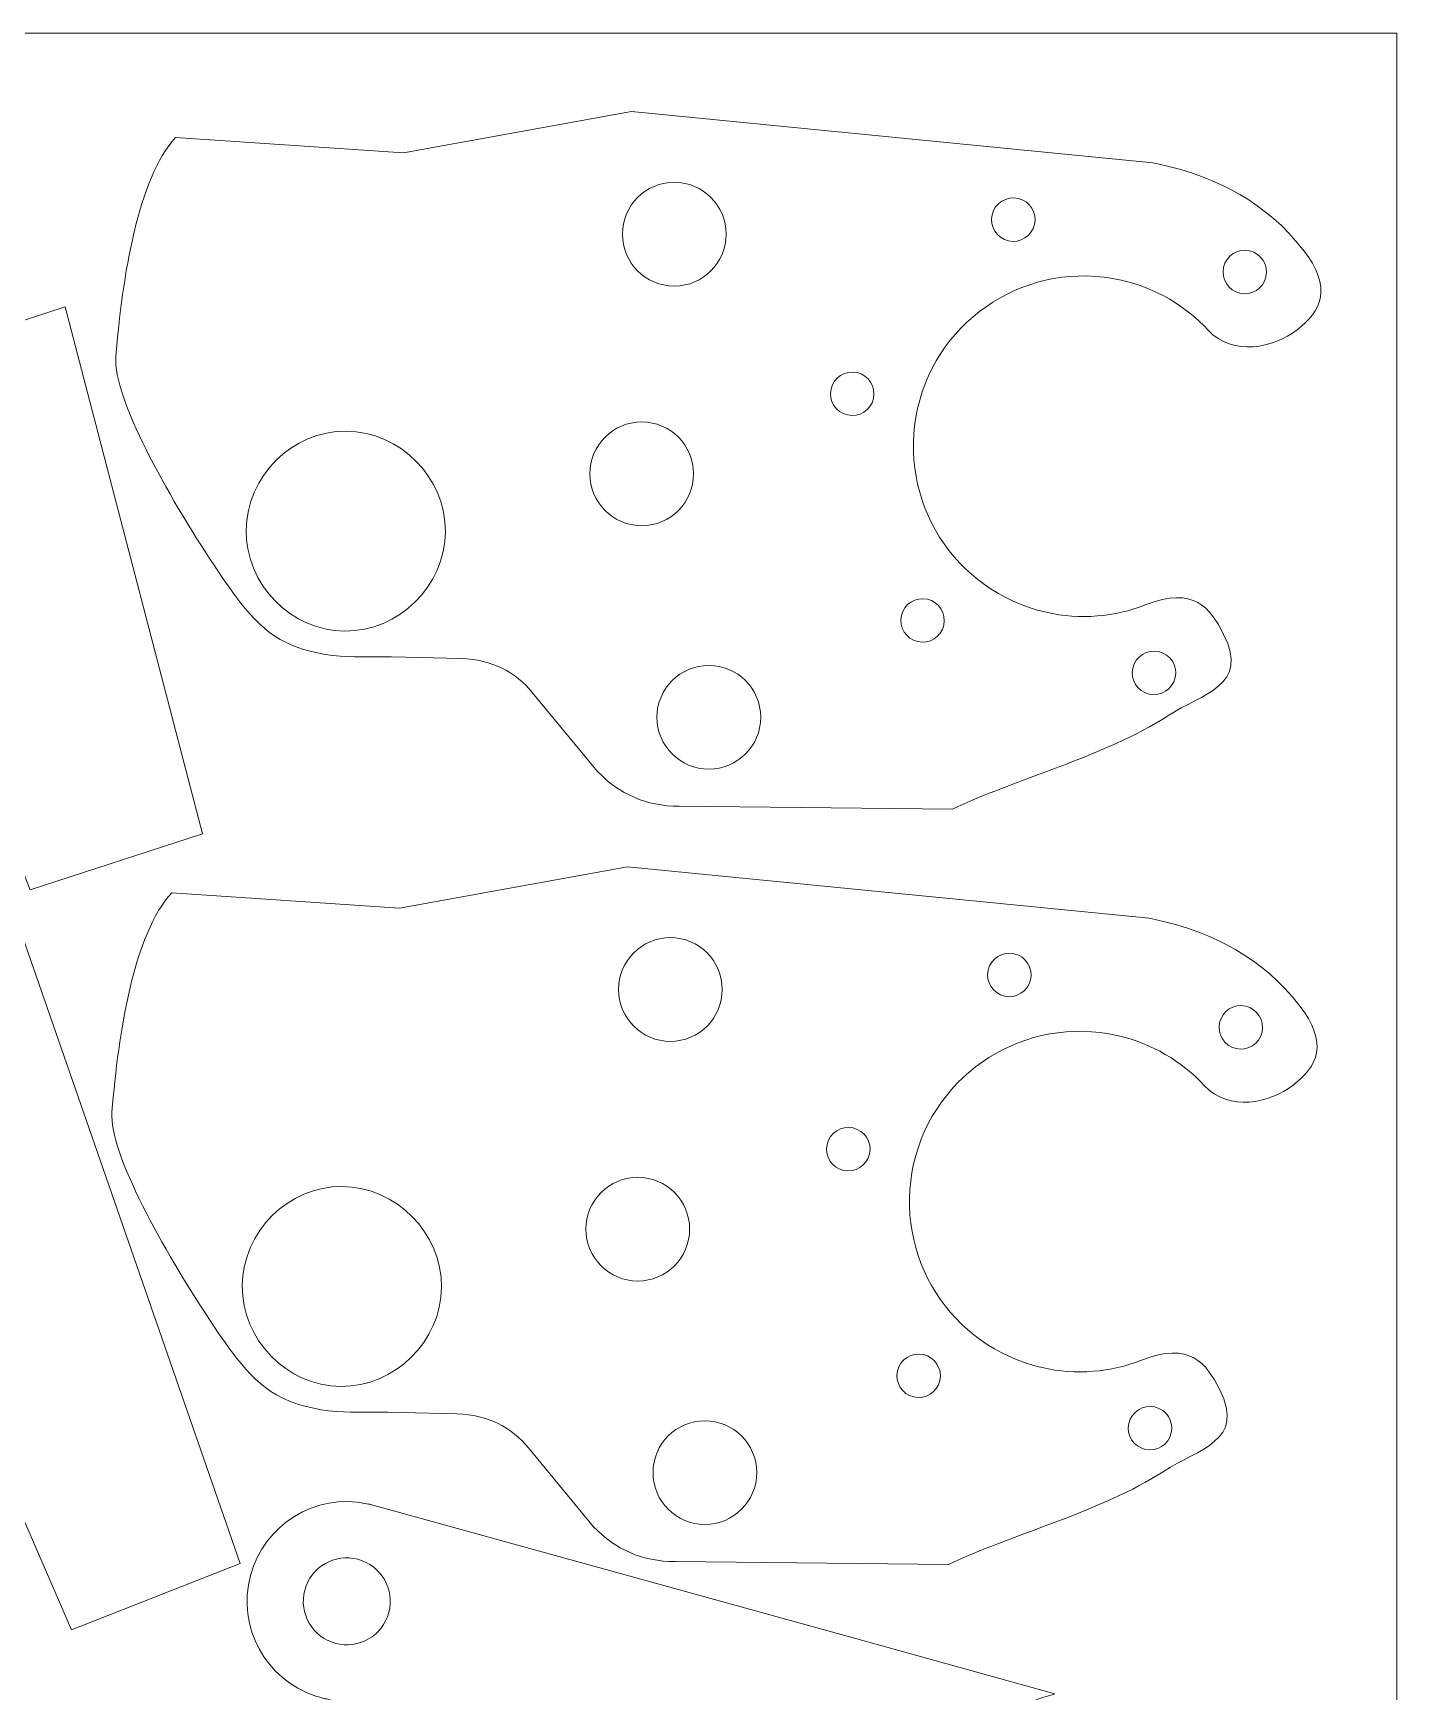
# Model space of a CAD drawing. Header units: millimetres. Extents: x -827 to 468, y -1652 to 1182.
# Drawn here: x 235.3 to 423.5, y 380.8 to 609.7 of the extents above; entities that cross this region are included whole.
import ezdxf

# ---------------------------------------------------------------- set-up
doc = ezdxf.new("R2010")
doc.units = ezdxf.units.MM
doc.header["$MEASUREMENT"] = 0
doc.layers.add('layer 1', color=7, linetype='Continuous')

msp = doc.modelspace()

# ---------------------------------------------------------------- linework, layer by layer
at = {"layer": 'layer 1', "color": 250, "lineweight": 20}
msp.add_lwpolyline([(-826.5205, -390.3173), (423.4795, -390.3173), (423.4795, 609.6827), (-826.5205, 609.6827), (-826.5205, -390.3173)], close=True, dxfattribs=at)
at = {"layer": 'layer 1', "color": 20, "lineweight": 20}
for points, knots in [([(385.4464, 575.5929), (390.2231, 574.5109), (394.3268, 572.0442), (397.4311, 568.7121), (397.4311, 568.7121), (400.9003, 564.9884), (406.455, 566.2511), (409.7296, 568.7543), (409.7296, 568.7543), (413.0339, 571.2803), (414.7299, 574.4693), (410.5081, 579.8483), (410.5081, 579.8483), (405.5634, 586.1486), (398.8859, 589.7845), (390.6718, 591.6231), (390.6718, 591.6231), (390.1396, 591.7422), (389.4683, 591.8235), (388.9065, 591.8786), (388.9065, 591.8786), (388.9065, 591.8786), (317.8384, 598.8518), (317.8384, 598.8518), (317.8384, 598.8518), (317.8384, 598.8518), (286.3759, 593.1514), (286.3759, 593.1514), (286.3759, 593.1514), (286.3759, 593.1514), (254.9413, 595.2929), (254.9413, 595.2929), (254.9413, 595.2929), (249.749, 589.6403), (247.5763, 576.1381), (246.6964, 565.0014), (246.6964, 565.0014), (246.2536, 559.3969), (253.8266, 545.9237), (260.2361, 536.2788), (260.2361, 536.2788), (261.9315, 533.7276), (265.3965, 528.2241), (269.3831, 526.0001), (269.3831, 526.0001), (274.7125, 523.027), (280.9349, 523.6791), (284.7215, 523.5997), (284.7215, 523.5997), (284.7215, 523.5997), (294.3118, 523.3986), (294.3118, 523.3986), (294.3118, 523.3986), (298.656, 523.1896), (301.8697, 521.53), (304.1649, 518.6915), (304.1649, 518.6915), (304.1649, 518.6915), (313.1736, 507.7735), (313.1736, 507.7735), (313.1736, 507.7735), (316.1604, 504.7059), (319.8516, 502.9821), (324.4499, 502.9891), (324.4499, 502.9891), (324.4499, 502.9891), (362.1482, 502.591), (362.1482, 502.591), (362.1482, 502.591), (370.3987, 506.5747), (383.2456, 509.8601), (391.8953, 515.4769), (391.8953, 515.4769), (396.6269, 518.5494), (403.2187, 519.6191), (399.5807, 526.7157), (399.5807, 526.7157), (397.6964, 530.3909), (395.5139, 533.4064), (388.7679, 530.7766), (388.7679, 530.7766), (384.5499, 529.1322), (379.8122, 528.6866), (375.0642, 529.7621), (375.0642, 529.7621), (362.4084, 532.629), (354.473, 545.2128), (357.3399, 557.8686), (357.3399, 557.8686), (360.2068, 570.5245), (372.7906, 578.4599), (385.4464, 575.5929)], [0, 0, 0, 0, 0.04166667, 0.04166667, 0.04166667, 0.04166667, 0.08333333, 0.08333333, 0.08333333, 0.08333333, 0.125, 0.125, 0.125, 0.125, 0.16666667, 0.16666667, 0.16666667, 0.16666667, 0.20833333, 0.20833333, 0.20833333, 0.20833333, 0.25, 0.25, 0.25, 0.25, 0.29166667, 0.29166667, 0.29166667, 0.29166667, 0.33333333, 0.33333333, 0.33333333, 0.33333333, 0.375, 0.375, 0.375, 0.375, 0.41666667, 0.41666667, 0.41666667, 0.41666667, 0.45833333, 0.45833333, 0.45833333, 0.45833333, 0.5, 0.5, 0.5, 0.5, 0.54166667, 0.54166667, 0.54166667, 0.54166667, 0.58333333, 0.58333333, 0.58333333, 0.58333333, 0.625, 0.625, 0.625, 0.625, 0.66666667, 0.66666667, 0.66666667, 0.66666667, 0.70833333, 0.70833333, 0.70833333, 0.70833333, 0.75, 0.75, 0.75, 0.75, 0.79166667, 0.79166667, 0.79166667, 0.79166667, 0.83333333, 0.83333333, 0.83333333, 0.83333333, 0.875, 0.875, 0.875, 0.875, 0.91666667, 0.91666667, 0.91666667, 0.91666667, 1, 1, 1, 1]), ([(323.7611, 589.1), (327.7142, 589.1), (330.9189, 585.8953), (330.9189, 581.9422), (330.9189, 581.9422), (330.9189, 577.9892), (327.7142, 574.7845), (323.7611, 574.7845), (323.7611, 574.7845), (319.8081, 574.7845), (316.6034, 577.9892), (316.6034, 581.9422), (316.6034, 581.9422), (316.6034, 585.8953), (319.8081, 589.1), (323.7611, 589.1)], [0, 0, 0, 0, 0.2, 0.2, 0.2, 0.2, 0.4, 0.4, 0.4, 0.4, 0.6, 0.6, 0.6, 0.6, 1, 1, 1, 1]), ([(371.2141, 586.8798), (372.83, 586.5137), (373.8433, 584.9071), (373.4772, 583.2912), (373.4772, 583.2912), (373.1112, 581.6753), (371.5045, 580.662), (369.8886, 581.0281), (369.8886, 581.0281), (368.2727, 581.3942), (367.2595, 583.0008), (367.6255, 584.6167), (367.6255, 584.6167), (367.9916, 586.2326), (369.5983, 587.2459), (371.2141, 586.8798)], [0, 0, 0, 0, 0.2, 0.2, 0.2, 0.2, 0.4, 0.4, 0.4, 0.4, 0.6, 0.6, 0.6, 0.6, 1, 1, 1, 1]), ([(403.1533, 579.6446), (404.7691, 579.2785), (405.7824, 577.6718), (405.4163, 576.0559), (405.4163, 576.0559), (405.0503, 574.44), (403.4436, 573.4268), (401.8278, 573.7929), (401.8278, 573.7929), (400.2119, 574.159), (399.1986, 575.7656), (399.5646, 577.3815), (399.5646, 577.3815), (399.9307, 578.9974), (401.5374, 580.0106), (403.1533, 579.6446)], [0, 0, 0, 0, 0.2, 0.2, 0.2, 0.2, 0.4, 0.4, 0.4, 0.4, 0.6, 0.6, 0.6, 0.6, 1, 1, 1, 1]), ([(348.9812, 562.8382), (350.597, 562.4721), (351.6102, 560.8654), (351.2441, 559.2496), (351.2441, 559.2496), (350.8782, 557.6337), (349.2713, 556.6203), (347.6555, 556.9864), (347.6555, 556.9864), (346.0396, 557.3525), (345.0264, 558.9592), (345.3925, 560.5751), (345.3925, 560.5751), (345.7585, 562.1909), (347.3653, 563.2042), (348.9812, 562.8382)], [0, 0, 0, 0, 0.2, 0.2, 0.2, 0.2, 0.4, 0.4, 0.4, 0.4, 0.6, 0.6, 0.6, 0.6, 1, 1, 1, 1]), ([(278.4827, 554.7645), (285.9383, 554.7065), (292.2329, 548.3133), (292.1749, 540.8576), (292.1749, 540.8576), (292.1169, 533.4019), (285.7237, 527.1074), (278.268, 527.1654), (278.268, 527.1654), (270.8123, 527.2233), (264.6178, 533.6158), (264.6757, 541.0715), (264.6757, 541.0715), (264.7337, 548.5272), (271.027, 554.8225), (278.4827, 554.7645)], [0, 0, 0, 0, 0.2, 0.2, 0.2, 0.2, 0.4, 0.4, 0.4, 0.4, 0.6, 0.6, 0.6, 0.6, 1, 1, 1, 1]), ([(319.2632, 556.0271), (323.2163, 556.0271), (326.421, 552.8224), (326.421, 548.8693), (326.421, 548.8693), (326.421, 544.9163), (323.2163, 541.7116), (319.2632, 541.7116), (319.2632, 541.7116), (315.3102, 541.7116), (312.1055, 544.9163), (312.1055, 548.8693), (312.1055, 548.8693), (312.1055, 552.8224), (315.3102, 556.0271), (319.2632, 556.0271)], [0, 0, 0, 0, 0.2, 0.2, 0.2, 0.2, 0.4, 0.4, 0.4, 0.4, 0.6, 0.6, 0.6, 0.6, 1, 1, 1, 1]), ([(358.685, 531.5617), (360.3009, 531.1957), (361.3142, 529.5889), (360.9482, 527.9731), (360.9482, 527.9731), (360.582, 526.3572), (358.9754, 525.3439), (357.3595, 525.7101), (357.3595, 525.7101), (355.7436, 526.0761), (354.7303, 527.6828), (355.0964, 529.2987), (355.0964, 529.2987), (355.4625, 530.9145), (357.0692, 531.9277), (358.685, 531.5617)], [0, 0, 0, 0, 0.2, 0.2, 0.2, 0.2, 0.4, 0.4, 0.4, 0.4, 0.6, 0.6, 0.6, 0.6, 1, 1, 1, 1]), ([(390.622, 524.3269), (392.2379, 523.9609), (393.2512, 522.3542), (392.8851, 520.7383), (392.8851, 520.7383), (392.519, 519.1224), (390.9123, 518.1092), (389.2965, 518.4753), (389.2965, 518.4753), (387.6806, 518.8414), (386.6673, 520.448), (387.0334, 522.0639), (387.0334, 522.0639), (387.3994, 523.6798), (389.0061, 524.693), (390.622, 524.3269)], [0, 0, 0, 0, 0.2, 0.2, 0.2, 0.2, 0.4, 0.4, 0.4, 0.4, 0.6, 0.6, 0.6, 0.6, 1, 1, 1, 1]), ([(328.5236, 522.425), (332.4767, 522.425), (335.6814, 519.2203), (335.6814, 515.2672), (335.6814, 515.2672), (335.6814, 511.3142), (332.4767, 508.1095), (328.5236, 508.1095), (328.5236, 508.1095), (324.5706, 508.1095), (321.3659, 511.3142), (321.3659, 515.2672), (321.3659, 515.2672), (321.3659, 519.2203), (324.5706, 522.425), (328.5236, 522.425)], [0, 0, 0, 0, 0.2, 0.2, 0.2, 0.2, 0.4, 0.4, 0.4, 0.4, 0.6, 0.6, 0.6, 0.6, 1, 1, 1, 1]), ([(384.903, 471.3471), (389.6797, 470.2651), (393.7834, 467.7984), (396.8877, 464.4663), (396.8877, 464.4663), (400.3569, 460.7426), (405.9116, 462.0053), (409.1862, 464.5085), (409.1862, 464.5085), (412.4905, 467.0345), (414.1865, 470.2235), (409.9647, 475.6025), (409.9647, 475.6025), (405.02, 481.9028), (398.3425, 485.5387), (390.1284, 487.3773), (390.1284, 487.3773), (389.5962, 487.4964), (388.9249, 487.5777), (388.3631, 487.6328), (388.3631, 487.6328), (388.3631, 487.6328), (317.295, 494.606), (317.295, 494.606), (317.295, 494.606), (317.295, 494.606), (285.8325, 488.9056), (285.8325, 488.9056), (285.8325, 488.9056), (285.8325, 488.9056), (254.3979, 491.0471), (254.3979, 491.0471), (254.3979, 491.0471), (249.2056, 485.3945), (247.0329, 471.8923), (246.153, 460.7556), (246.153, 460.7556), (245.7102, 455.1511), (253.2832, 441.6779), (259.6927, 432.033), (259.6927, 432.033), (261.3881, 429.4818), (264.8531, 423.9783), (268.8397, 421.7543), (268.8397, 421.7543), (274.1691, 418.7812), (280.3915, 419.4333), (284.1781, 419.3539), (284.1781, 419.3539), (284.1781, 419.3539), (293.7684, 419.1528), (293.7684, 419.1528), (293.7684, 419.1528), (298.1126, 418.9438), (301.3263, 417.2842), (303.6215, 414.4457), (303.6215, 414.4457), (303.6215, 414.4457), (312.6302, 403.5277), (312.6302, 403.5277), (312.6302, 403.5277), (315.617, 400.4601), (319.3082, 398.7363), (323.9065, 398.7433), (323.9065, 398.7433), (323.9065, 398.7433), (361.6048, 398.3452), (361.6048, 398.3452), (361.6048, 398.3452), (369.8553, 402.3289), (382.7022, 405.6143), (391.3519, 411.2311), (391.3519, 411.2311), (396.0835, 414.3036), (402.6753, 415.3733), (399.0373, 422.4699), (399.0373, 422.4699), (397.153, 426.1451), (394.9705, 429.1606), (388.2245, 426.5308), (388.2245, 426.5308), (384.0065, 424.8864), (379.2688, 424.4408), (374.5208, 425.5163), (374.5208, 425.5163), (361.865, 428.3832), (353.9296, 440.967), (356.7965, 453.6228), (356.7965, 453.6228), (359.6634, 466.2787), (372.2472, 474.2141), (384.903, 471.3471)], [0, 0, 0, 0, 0.04166667, 0.04166667, 0.04166667, 0.04166667, 0.08333333, 0.08333333, 0.08333333, 0.08333333, 0.125, 0.125, 0.125, 0.125, 0.16666667, 0.16666667, 0.16666667, 0.16666667, 0.20833333, 0.20833333, 0.20833333, 0.20833333, 0.25, 0.25, 0.25, 0.25, 0.29166667, 0.29166667, 0.29166667, 0.29166667, 0.33333333, 0.33333333, 0.33333333, 0.33333333, 0.375, 0.375, 0.375, 0.375, 0.41666667, 0.41666667, 0.41666667, 0.41666667, 0.45833333, 0.45833333, 0.45833333, 0.45833333, 0.5, 0.5, 0.5, 0.5, 0.54166667, 0.54166667, 0.54166667, 0.54166667, 0.58333333, 0.58333333, 0.58333333, 0.58333333, 0.625, 0.625, 0.625, 0.625, 0.66666667, 0.66666667, 0.66666667, 0.66666667, 0.70833333, 0.70833333, 0.70833333, 0.70833333, 0.75, 0.75, 0.75, 0.75, 0.79166667, 0.79166667, 0.79166667, 0.79166667, 0.83333333, 0.83333333, 0.83333333, 0.83333333, 0.875, 0.875, 0.875, 0.875, 0.91666667, 0.91666667, 0.91666667, 0.91666667, 1, 1, 1, 1]), ([(323.2177, 484.8542), (327.1708, 484.8542), (330.3755, 481.6495), (330.3755, 477.6964), (330.3755, 477.6964), (330.3755, 473.7434), (327.1708, 470.5387), (323.2177, 470.5387), (323.2177, 470.5387), (319.2647, 470.5387), (316.06, 473.7434), (316.06, 477.6964), (316.06, 477.6964), (316.06, 481.6495), (319.2647, 484.8542), (323.2177, 484.8542)], [0, 0, 0, 0, 0.2, 0.2, 0.2, 0.2, 0.4, 0.4, 0.4, 0.4, 0.6, 0.6, 0.6, 0.6, 1, 1, 1, 1]), ([(370.6707, 482.634), (372.2866, 482.2679), (373.2999, 480.6613), (372.9338, 479.0454), (372.9338, 479.0454), (372.5678, 477.4295), (370.9611, 476.4162), (369.3452, 476.7823), (369.3452, 476.7823), (367.7293, 477.1484), (366.7161, 478.755), (367.0821, 480.3709), (367.0821, 480.3709), (367.4482, 481.9868), (369.0549, 483.0001), (370.6707, 482.634)], [0, 0, 0, 0, 0.2, 0.2, 0.2, 0.2, 0.4, 0.4, 0.4, 0.4, 0.6, 0.6, 0.6, 0.6, 1, 1, 1, 1]), ([(402.6099, 475.3988), (404.2257, 475.0327), (405.239, 473.426), (404.8729, 471.8101), (404.8729, 471.8101), (404.5069, 470.1942), (402.9002, 469.181), (401.2844, 469.5471), (401.2844, 469.5471), (399.6685, 469.9132), (398.6552, 471.5198), (399.0212, 473.1357), (399.0212, 473.1357), (399.3873, 474.7516), (400.994, 475.7648), (402.6099, 475.3988)], [0, 0, 0, 0, 0.2, 0.2, 0.2, 0.2, 0.4, 0.4, 0.4, 0.4, 0.6, 0.6, 0.6, 0.6, 1, 1, 1, 1]), ([(348.4378, 458.5924), (350.0536, 458.2263), (351.0668, 456.6196), (350.7007, 455.0038), (350.7007, 455.0038), (350.3348, 453.3879), (348.7279, 452.3745), (347.1121, 452.7406), (347.1121, 452.7406), (345.4962, 453.1067), (344.483, 454.7134), (344.8491, 456.3293), (344.8491, 456.3293), (345.2151, 457.9451), (346.8219, 458.9584), (348.4378, 458.5924)], [0, 0, 0, 0, 0.2, 0.2, 0.2, 0.2, 0.4, 0.4, 0.4, 0.4, 0.6, 0.6, 0.6, 0.6, 1, 1, 1, 1]), ([(318.7198, 451.7813), (322.6729, 451.7813), (325.8776, 448.5766), (325.8776, 444.6235), (325.8776, 444.6235), (325.8776, 440.6705), (322.6729, 437.4658), (318.7198, 437.4658), (318.7198, 437.4658), (314.7668, 437.4658), (311.5621, 440.6705), (311.5621, 444.6235), (311.5621, 444.6235), (311.5621, 448.5766), (314.7668, 451.7813), (318.7198, 451.7813)], [0, 0, 0, 0, 0.2, 0.2, 0.2, 0.2, 0.4, 0.4, 0.4, 0.4, 0.6, 0.6, 0.6, 0.6, 1, 1, 1, 1]), ([(277.9393, 450.5187), (285.3949, 450.4607), (291.6895, 444.0675), (291.6315, 436.6118), (291.6315, 436.6118), (291.5735, 429.1561), (285.1803, 422.8616), (277.7246, 422.9196), (277.7246, 422.9196), (270.2689, 422.9775), (264.0744, 429.37), (264.1323, 436.8257), (264.1323, 436.8257), (264.1903, 444.2814), (270.4836, 450.5767), (277.9393, 450.5187)], [0, 0, 0, 0, 0.2, 0.2, 0.2, 0.2, 0.4, 0.4, 0.4, 0.4, 0.6, 0.6, 0.6, 0.6, 1, 1, 1, 1]), ([(358.1416, 427.3159), (359.7575, 426.9499), (360.7708, 425.3431), (360.4048, 423.7273), (360.4048, 423.7273), (360.0386, 422.1114), (358.432, 421.0981), (356.8161, 421.4643), (356.8161, 421.4643), (355.2002, 421.8303), (354.1869, 423.437), (354.553, 425.0529), (354.553, 425.0529), (354.9191, 426.6687), (356.5258, 427.6819), (358.1416, 427.3159)], [0, 0, 0, 0, 0.2, 0.2, 0.2, 0.2, 0.4, 0.4, 0.4, 0.4, 0.6, 0.6, 0.6, 0.6, 1, 1, 1, 1]), ([(390.0786, 420.0811), (391.6945, 419.7151), (392.7078, 418.1084), (392.3417, 416.4925), (392.3417, 416.4925), (391.9756, 414.8766), (390.3689, 413.8634), (388.7531, 414.2295), (388.7531, 414.2295), (387.1372, 414.5956), (386.1239, 416.2022), (386.49, 417.8181), (386.49, 417.8181), (386.856, 419.434), (388.4627, 420.4472), (390.0786, 420.0811)], [0, 0, 0, 0, 0.2, 0.2, 0.2, 0.2, 0.4, 0.4, 0.4, 0.4, 0.6, 0.6, 0.6, 0.6, 1, 1, 1, 1]), ([(327.9802, 418.1792), (331.9333, 418.1792), (335.138, 414.9745), (335.138, 411.0214), (335.138, 411.0214), (335.138, 407.0684), (331.9333, 403.8637), (327.9802, 403.8637), (327.9802, 403.8637), (324.0272, 403.8637), (320.8225, 407.0684), (320.8225, 411.0214), (320.8225, 411.0214), (320.8225, 414.9745), (324.0272, 418.1792), (327.9802, 418.1792)], [0, 0, 0, 0, 0.2, 0.2, 0.2, 0.2, 0.4, 0.4, 0.4, 0.4, 0.6, 0.6, 0.6, 0.6, 1, 1, 1, 1])]:
    msp.add_open_spline(points, degree=3, knots=knots, dxfattribs=at)
at = {"layer": 'layer 1', "color": 142, "lineweight": 9}
for points in [[(239.7088, 571.8952), (239.7088, 571.8952), (258.6394, 499.1842), (258.6394, 499.1842), (258.6394, 499.1842), (258.6394, 499.1842), (234.8667, 491.4476), (234.8667, 491.4476), (234.8667, 491.4476), (234.8667, 491.4476), (207.3778, 561.3734), (207.3778, 561.3734), (207.3778, 561.3734), (207.3778, 561.3734), (239.7088, 571.8952), (239.7088, 571.8952)], [(224.4737, 511.8062), (224.4737, 511.8062), (263.831, 398.4666), (263.831, 398.4666), (263.831, 398.4666), (263.831, 398.4666), (240.5605, 389.3296), (240.5605, 389.3296), (240.5605, 389.3296), (240.5605, 389.3296), (192.8257, 499.3797), (192.8257, 499.3797), (192.8257, 499.3797), (192.8257, 499.3797), (224.4737, 511.8062), (224.4737, 511.8062)]]:
    msp.add_open_spline(points, degree=3, knots=[0, 0, 0, 0, 0.2, 0.2, 0.2, 0.2, 0.4, 0.4, 0.4, 0.4, 0.6, 0.6, 0.6, 0.6, 1, 1, 1, 1], dxfattribs=at)
at = {"layer": 'layer 1', "color": 250, "lineweight": 20}
for points, knots in [([(375.5365, 353.3327), (379.5147, 352.4359), (383.5108, 353.1817), (386.6386, 355.306), (386.6386, 355.306), (386.998, 355.5502), (388.1655, 355.7511), (388.1348, 355.3166), (388.1348, 355.3166), (388.1348, 355.3166), (385.0871, 312.2024), (385.0871, 312.2024), (385.0871, 312.2024), (385.0871, 312.2024), (359.1632, 342.6506), (359.1632, 342.6506), (359.1632, 342.6506), (359.1632, 342.6506), (356.8914, 340.7165), (356.8914, 340.7165), (356.8914, 340.7165), (356.8914, 340.7165), (345.1992, 354.7888), (345.1992, 354.7888), (345.1992, 354.7888), (342.0191, 358.7484), (337.8013, 361.7937), (332.3714, 363.7709), (332.3714, 363.7709), (332.3714, 363.7709), (275.7757, 379.7847), (275.7757, 379.7847), (275.7757, 379.7847), (275.5219, 379.8374), (275.268, 379.8973), (275.0143, 379.9649), (275.0143, 379.9649), (274.7632, 380.0318), (274.5157, 380.1059), (274.2718, 380.1857), (274.2718, 380.1857), (274.2718, 380.1857), (274.2609, 380.1886), (274.2609, 380.1886), (274.2609, 380.1886), (274.2609, 380.1886), (274.2611, 380.1892), (274.2611, 380.1892), (274.2611, 380.1892), (267.377, 382.4459), (263.3748, 389.7155), (265.2641, 396.8028), (265.2641, 396.8028), (267.1533, 403.8901), (274.2431, 408.2028), (281.337, 406.7334), (281.337, 406.7334), (281.337, 406.7334), (281.3371, 406.734), (281.3371, 406.734), (281.3371, 406.734), (281.3371, 406.734), (281.3481, 406.7311), (281.3481, 406.7311), (281.3481, 406.7311), (281.5995, 406.6788), (281.8508, 406.6199), (282.1019, 406.5531), (282.1019, 406.5531), (282.3556, 406.4854), (282.6056, 406.4108), (282.852, 406.3301), (282.852, 406.3301), (282.852, 406.3301), (348.9339, 388.0911), (348.9339, 388.0911), (348.9339, 388.0911), (348.9339, 388.0911), (376.2756, 380.4892), (376.2756, 380.4892), (376.2756, 380.4892), (376.46, 380.4378), (373.4685, 379.9151), (372.1495, 378.7749), (372.1495, 378.7749), (370.9292, 377.72), (369.6823, 376.6835), (369.5516, 376.564), (369.5516, 376.564), (367.7145, 374.883), (366.2256, 372.7084), (365.5363, 370.1235), (365.5363, 370.1235), (363.6155, 362.9197), (367.7956, 355.0777), (375.5365, 353.3327)], [0, 0, 0, 0, 0.04, 0.04, 0.04, 0.04, 0.08, 0.08, 0.08, 0.08, 0.12, 0.12, 0.12, 0.12, 0.16, 0.16, 0.16, 0.16, 0.2, 0.2, 0.2, 0.2, 0.24, 0.24, 0.24, 0.24, 0.28, 0.28, 0.28, 0.28, 0.32, 0.32, 0.32, 0.32, 0.36, 0.36, 0.36, 0.36, 0.4, 0.4, 0.4, 0.4, 0.44, 0.44, 0.44, 0.44, 0.48, 0.48, 0.48, 0.48, 0.52, 0.52, 0.52, 0.52, 0.56, 0.56, 0.56, 0.56, 0.6, 0.6, 0.6, 0.6, 0.64, 0.64, 0.64, 0.64, 0.68, 0.68, 0.68, 0.68, 0.72, 0.72, 0.72, 0.72, 0.76, 0.76, 0.76, 0.76, 0.8, 0.8, 0.8, 0.8, 0.84, 0.84, 0.84, 0.84, 0.88, 0.88, 0.88, 0.88, 0.92, 0.92, 0.92, 0.92, 1, 1, 1, 1]), ([(277.0127, 387.4614), (280.2146, 386.6079), (283.5021, 388.5116), (284.3557, 391.7134), (284.3557, 391.7134), (285.2092, 394.9153), (283.3055, 398.203), (280.1035, 399.0565), (280.1035, 399.0565), (276.9018, 399.91), (273.6141, 398.0063), (272.7605, 394.8044), (272.7605, 394.8044), (271.907, 391.6025), (273.8107, 388.3149), (277.0127, 387.4614)], [0, 0, 0, 0, 0.2, 0.2, 0.2, 0.2, 0.4, 0.4, 0.4, 0.4, 0.6, 0.6, 0.6, 0.6, 1, 1, 1, 1])]:
    msp.add_open_spline(points, degree=3, knots=knots, dxfattribs=at)

doc.saveas('drawing.dxf')
